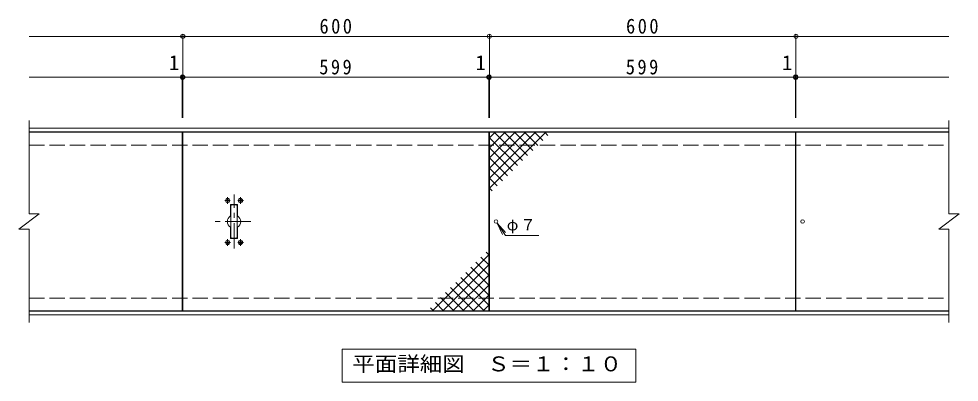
# Model space of a CAD drawing. Units: millimetres on the paper, enlarged 2 times, with parts at other scales. Extents: x -295 to 357, y -277 to 269.
# Drawn here: x -295.3 to 72.8, y 79.8 to 222.2 of the extents above; entities that cross this region are included whole.
import ezdxf
from ezdxf.enums import TextEntityAlignment as Align

# ---------------------------------------------------------------- set-up
doc = ezdxf.new("R2010")
doc.units = ezdxf.units.MM
doc.header["$LTSCALE"] = 2
doc.header["$PDMODE"] = 32
doc.header["$PDSIZE"] = 1.6
doc.linetypes.add('CHAIN1', pattern=[8, 5, -1, 1, -1])
doc.linetypes.add('DASHED3', pattern=[4, 3, -1])
for name, color, linetype, lineweight in [('C-0', 6, 'Continuous', 9), ('C-1', 2, 'Continuous', 9), ('C-2', 3, 'Continuous', 9), ('C-4', 7, 'Continuous', 9), ('C-5', 7, 'Continuous', 9), ('C-A', 2, 'Continuous', 9)]:
    doc.layers.add(name, color=color, linetype=linetype, lineweight=lineweight)
doc.styles.add('ＭＳ ゴシック', font='')
doc.styles.get('ＭＳ ゴシック').set_extended_font_data('MS Gothic')

msp = doc.modelspace()

# ---------------------------------------------------------------- linework, layer by layer
at = {"layer": 'C-0', "color": 3}
for p, q in [((-212.23, 149.057), (-212.23, 136.457)), ((-210.03, 149.257), (-212.03, 149.257)), ((-209.83, 149.057), (-209.83, 136.457)), ((-210.03, 136.257), (-212.03, 136.257))]:
    msp.add_line(p, q, dxfattribs=at)
for centre, start, end in [((-212.03, 149.057), 90, 180), ((-210.03, 149.057), 0, 90), ((-212.03, 136.457), 180, 270), ((-210.03, 136.457), 270, 0)]:
    msp.add_arc(centre, 0.2, start, end, dxfattribs=at)
at = {"layer": 'C-1'}
for p, q in [((-291.28, 179.357), (68.82, 179.357)), ((-291.28, 177.957), (68.82, 177.957)), ((-291.28, 107.557), (68.82, 107.557)), ((-291.28, 106.157), (68.82, 106.157))]:
    msp.add_line(p, q, dxfattribs=at)
at = {"layer": 'C-1', "linetype": 'DASHED3'}
for p, q in [((-291.28, 172.757), (68.82, 172.757)), ((-291.28, 112.757), (68.82, 112.757))]:
    msp.add_line(p, q, dxfattribs=at)
at = {"layer": 'C-2'}
for p, q in [((-291.28, 182.357), (-291.28, 145.757)), ((68.82, 182.357), (68.82, 145.757)), ((-291.28, 177.757), (-231.28, 177.757)), ((-231.28, 177.757), (-231.28, 107.757)), ((8.92, 107.757), (8.92, 177.757)), ((8.92, 177.757), (68.82, 177.757)), ((-212.43, 149.257), (-212.43, 144.948)), ((-212.23, 149.457), (-209.83, 149.457)), ((-209.63, 149.257), (-209.63, 144.948)), ((-295.28, 139.757), (-287.28, 145.757)), ((-291.28, 145.757), (-287.28, 145.757)), ((64.82, 139.757), (72.82, 145.757)), ((68.82, 145.757), (72.82, 145.757)), ((-212.43, 136.257), (-212.43, 140.566)), ((-209.63, 136.257), (-209.63, 140.566)), ((-295.28, 139.757), (-291.28, 139.757)), ((-291.28, 139.757), (-291.28, 103.157)), ((64.82, 139.757), (68.82, 139.757)), ((68.82, 139.757), (68.82, 103.157)), ((-212.23, 136.057), (-209.83, 136.057)), ((-231.28, 107.757), (-291.28, 107.757)), ((68.82, 107.757), (8.92, 107.757))]:
    msp.add_line(p, q, dxfattribs=at)
for points in [[(-231.08, 107.757), (-231.08, 177.757), (-111.28, 177.757), (-111.28, 107.757)], [(-111.08, 107.757), (-111.08, 177.757), (8.72, 177.757), (8.72, 107.757)]]:
    msp.add_lwpolyline(points, close=True, dxfattribs=at)
for centre, radius, start, end in [((-212.23, 149.257), 0.2, 90, 180), ((-209.83, 149.257), 0.2, 0, 90), ((-211.03, 142.757), 2.6, 122.57892, 237.42107), ((-211.03, 142.757), 2.6, 302.57893, 57.42108), ((-212.23, 136.257), 0.2, 180, 270), ((-209.83, 136.257), 0.2, 270, 0)]:
    msp.add_arc(centre, radius, start, end, dxfattribs=at)
at = {"layer": 'C-4'}
for p, q in [((-231.08, 183.357), (-231.08, 215.957)), ((-111.08, 183.357), (-111.08, 215.957)), ((8.92, 183.357), (8.92, 215.957)), ((-291.28, 199.357), (-231.28, 199.357)), ((-231.28, 183.357), (-231.28, 199.957)), ((-231.28, 199.357), (-231.08, 199.357)), ((-231.08, 199.357), (-111.28, 199.357)), ((-111.28, 183.357), (-111.28, 199.957)), ((-111.28, 199.357), (-111.08, 199.357)), ((-111.08, 199.357), (8.72, 199.357)), ((8.72, 183.357), (8.72, 199.957)), ((8.72, 199.357), (8.92, 199.357)), ((8.92, 199.357), (68.82, 199.357))]:
    msp.add_line(p, q, dxfattribs=at)
msp.add_lwpolyline([(-291.28, 215.357), (-231.08, 215.357), (-111.08, 215.357), (8.92, 215.357), (68.82, 215.357)], dxfattribs=at)
for p in [(-231.08, 215.357), (-111.08, 215.357), (8.92, 215.357), (-231.28, 199.357), (-231.08, 199.357), (-111.28, 199.357), (-111.08, 199.357), (8.72, 199.357), (8.92, 199.357)]:
    msp.add_point(p, dxfattribs=at)
at = {"layer": 'C-5'}
for p, q in [((-108.091, 142.174), (-104.826, 137.277)), ((-108.091, 142.174), (-105.885, 137.688)), ((-108.091, 142.174), (-104.799, 138.412)), ((-104.826, 137.277), (-91.659, 137.277))]:
    msp.add_line(p, q, dxfattribs=at)
msp.add_lwpolyline([(-168.73, 79.757), (-168.73, 92.757), (-53.73, 92.757), (-53.73, 79.757)], close=True, dxfattribs=at)
at = {"layer": 'C-A', "color": 3}
for p, q in [((-111.004, 175.601), (-108.847, 177.757)), ((-111.004, 171.641), (-104.887, 177.757)), ((-111.004, 167.681), (-100.928, 177.757)), ((-111.004, 163.721), (-96.968, 177.757)), ((-111.004, 159.761), (-93.008, 177.757)), ((-111.004, 155.801), (-89.048, 177.757)), ((-109.2, 177.757), (-98.09, 166.647)), ((-105.24, 177.757), (-96.11, 168.626)), ((-101.28, 177.757), (-94.13, 170.606)), ((-97.321, 177.757), (-92.15, 172.586)), ((-93.361, 177.757), (-90.17, 174.566)), ((-89.401, 177.757), (-88.19, 176.546)), ((-111.004, 175.601), (-100.07, 164.667)), ((-111.004, 171.641), (-102.05, 162.687)), ((-111.004, 167.681), (-104.03, 160.707)), ((-111.004, 163.721), (-106.009, 158.727)), ((-111.004, 159.761), (-107.989, 156.747)), ((-111.004, 155.802), (-109.969, 154.767)), ((-111.356, 129.712), (-133.311, 107.757)), ((-111.356, 129.712), (-112.39, 130.746)), ((-111.356, 125.752), (-129.351, 107.757)), ((-111.356, 121.792), (-116.35, 126.786)), ((-111.356, 125.752), (-114.37, 128.766)), ((-111.356, 121.792), (-125.392, 107.757)), ((-111.356, 113.873), (-120.31, 122.827)), ((-111.356, 117.832), (-118.33, 124.807)), ((-113.16, 107.757), (-124.27, 118.867)), ((-111.356, 109.913), (-122.29, 120.847)), ((-111.356, 117.833), (-121.432, 107.757)), ((-121.079, 107.757), (-128.23, 114.907)), ((-117.119, 107.757), (-126.25, 116.887)), ((-128.999, 107.757), (-132.189, 110.947)), ((-125.039, 107.757), (-130.209, 112.927)), ((-111.356, 113.873), (-117.472, 107.757)), ((-132.958, 107.757), (-134.169, 108.967)), ((-111.356, 109.913), (-113.512, 107.757))]:
    msp.add_line(p, q, dxfattribs=at)
at = {"layer": 'C-A', "linetype": 'CHAIN1'}
for p, q in [((-212.563, 150.957), (-214.692, 150.957)), ((-213.53, 149.634), (-213.53, 152.267)), ((-209.482, 150.957), (-207.368, 150.957)), ((-208.53, 149.634), (-208.53, 152.267)), ((-212.427, 134.557), (-214.692, 134.557)), ((-213.53, 135.88), (-213.53, 133.246)), ((-209.609, 134.557), (-207.368, 134.557)), ((-208.53, 135.88), (-208.53, 133.246))]:
    msp.add_line(p, q, dxfattribs=at)
at = {"layer": 'C-A'}
for p, q in [((-214.01, 151.056), (-213.78, 151.06)), ((-214.01, 150.857), (-214.01, 151.056)), ((-213.78, 151.06), (-213.68, 151.107)), ((-213.633, 151.207), (-213.68, 151.107)), ((-213.629, 151.437), (-213.633, 151.207)), ((-213.629, 151.437), (-213.43, 151.437)), ((-213.43, 151.437), (-213.426, 151.207)), ((-213.426, 151.207), (-213.379, 151.107)), ((-213.28, 151.06), (-213.379, 151.107)), ((-213.05, 151.056), (-213.28, 151.06)), ((-213.05, 150.857), (-213.05, 151.056)), ((-209.01, 151.056), (-208.78, 151.06)), ((-209.01, 150.857), (-209.01, 151.056)), ((-208.78, 151.06), (-208.68, 151.107)), ((-208.633, 151.207), (-208.68, 151.107)), ((-208.629, 151.437), (-208.633, 151.207)), ((-208.629, 151.437), (-208.43, 151.437)), ((-208.43, 151.437), (-208.426, 151.207)), ((-208.426, 151.207), (-208.38, 151.107)), ((-208.28, 151.06), (-208.38, 151.107)), ((-208.05, 151.056), (-208.28, 151.06)), ((-208.05, 150.857), (-208.05, 151.056)), ((-214.01, 150.857), (-213.78, 150.853)), ((-213.78, 150.853), (-213.68, 150.807)), ((-213.633, 150.707), (-213.68, 150.807)), ((-213.629, 150.477), (-213.633, 150.707)), ((-213.426, 150.707), (-213.379, 150.807)), ((-213.28, 150.853), (-213.379, 150.807)), ((-213.05, 150.857), (-213.28, 150.853)), ((-209.01, 150.857), (-208.78, 150.853)), ((-208.78, 150.853), (-208.68, 150.807)), ((-208.633, 150.707), (-208.68, 150.807)), ((-208.629, 150.477), (-208.633, 150.707)), ((-208.426, 150.707), (-208.38, 150.807)), ((-208.28, 150.853), (-208.38, 150.807)), ((-208.05, 150.857), (-208.28, 150.853)), ((-214.01, 134.656), (-213.78, 134.66)), ((-214.01, 134.457), (-214.01, 134.656)), ((-214.01, 134.457), (-213.78, 134.453)), ((-213.78, 134.66), (-213.68, 134.707)), ((-213.78, 134.453), (-213.68, 134.407)), ((-213.633, 134.807), (-213.68, 134.707)), ((-213.633, 134.307), (-213.68, 134.407)), ((-213.629, 135.037), (-213.633, 134.807)), ((-213.629, 134.077), (-213.633, 134.307)), ((-213.629, 135.037), (-213.43, 135.037)), ((-213.43, 135.037), (-213.426, 134.807)), ((-213.426, 134.807), (-213.379, 134.707)), ((-213.426, 134.307), (-213.379, 134.407)), ((-213.28, 134.66), (-213.379, 134.707)), ((-213.28, 134.453), (-213.379, 134.407)), ((-213.05, 134.656), (-213.28, 134.66)), ((-213.05, 134.457), (-213.28, 134.453)), ((-213.05, 134.457), (-213.05, 134.656)), ((-209.01, 134.656), (-208.78, 134.66)), ((-209.01, 134.457), (-209.01, 134.656)), ((-209.01, 134.457), (-208.78, 134.453)), ((-208.78, 134.66), (-208.68, 134.707)), ((-208.78, 134.453), (-208.68, 134.407)), ((-208.633, 134.807), (-208.68, 134.707)), ((-208.633, 134.307), (-208.68, 134.407)), ((-208.629, 135.037), (-208.633, 134.807)), ((-208.629, 134.077), (-208.633, 134.307)), ((-208.629, 135.037), (-208.43, 135.037)), ((-208.43, 135.037), (-208.426, 134.807)), ((-208.426, 134.807), (-208.38, 134.707)), ((-208.426, 134.307), (-208.38, 134.407)), ((-208.28, 134.66), (-208.38, 134.707)), ((-208.28, 134.453), (-208.38, 134.407)), ((-208.05, 134.656), (-208.28, 134.66)), ((-208.05, 134.457), (-208.28, 134.453)), ((-208.05, 134.457), (-208.05, 134.656))]:
    msp.add_line(p, q, dxfattribs=at)
at = {"layer": 'C-A', "color": 3, "linetype": 'CHAIN1'}
for p, q in [((-211.03, 132.157), (-211.03, 153.357)), ((-204.476, 142.757), (-219.071, 142.757))]:
    msp.add_line(p, q, dxfattribs=at)
at = {"layer": 'C-A'}
for points in [[(-213.629, 150.477), (-213.43, 150.477), (-213.426, 150.707)], [(-208.629, 150.477), (-208.43, 150.477), (-208.426, 150.707)], [(-213.629, 134.077), (-213.43, 134.077), (-213.426, 134.307)], [(-208.629, 134.077), (-208.43, 134.077), (-208.426, 134.307)]]:
    msp.add_lwpolyline(points, dxfattribs=at)
for centre in [(-213.53, 150.957), (-208.53, 150.957), (-213.53, 134.557), (-208.53, 134.557)]:
    msp.add_circle(centre, 0.84, dxfattribs=at)
at = {"layer": 'C-A', "color": 3}
for centre in [(-108.48, 142.757), (11.52, 142.757)]:
    msp.add_circle(centre, 0.7, dxfattribs=at)

# ---------------------------------------------------------------- texts
at = {"layer": 'C-4', "color": 2, "style": 'ＭＳ ゴシック'}
for p in [(-236.498, 200.357), (-116.498, 200.357), (3.502, 200.357)]:
    msp.add_text('1', height=5.865, dxfattribs=at).set_placement(p, align=Align.BOTTOM_LEFT)
at = {"layer": 'C-4', "color": 2, "char_height": 5.865, "attachment_point": 7, "style": 'ＭＳ ゴシック'}
for s, insert in [('\\T1.27;\\W0.9;600', (-177.58, 216.357)), ('\\T1.27;\\W0.9;600', (-57.58, 216.357)), ('\\T1.27;\\W0.9;599', (-177.68, 200.357)), ('\\T1.27;\\W0.9;599', (-57.68, 200.357))]:
    msp.add_mtext(s, dxfattribs=dict(at, insert=insert))
at = {"layer": 'C-5', "color": 2, "style": 'ＭＳ ゴシック', "width": 1.1}
msp.add_text('平面詳細図\u3000Ｓ＝１：１０', height=5.865, dxfattribs=at).set_placement((-164.73, 82.257), align=Align.BOTTOM_LEFT)
at = {"layer": 'C-5', "insert": (-104.275, 138.082), "char_height": 4.399, "attachment_point": 7, "style": 'ＭＳ ゴシック'}
msp.add_mtext('\\T1.17;φ７', dxfattribs=at)

doc.saveas('drawing.dxf')
